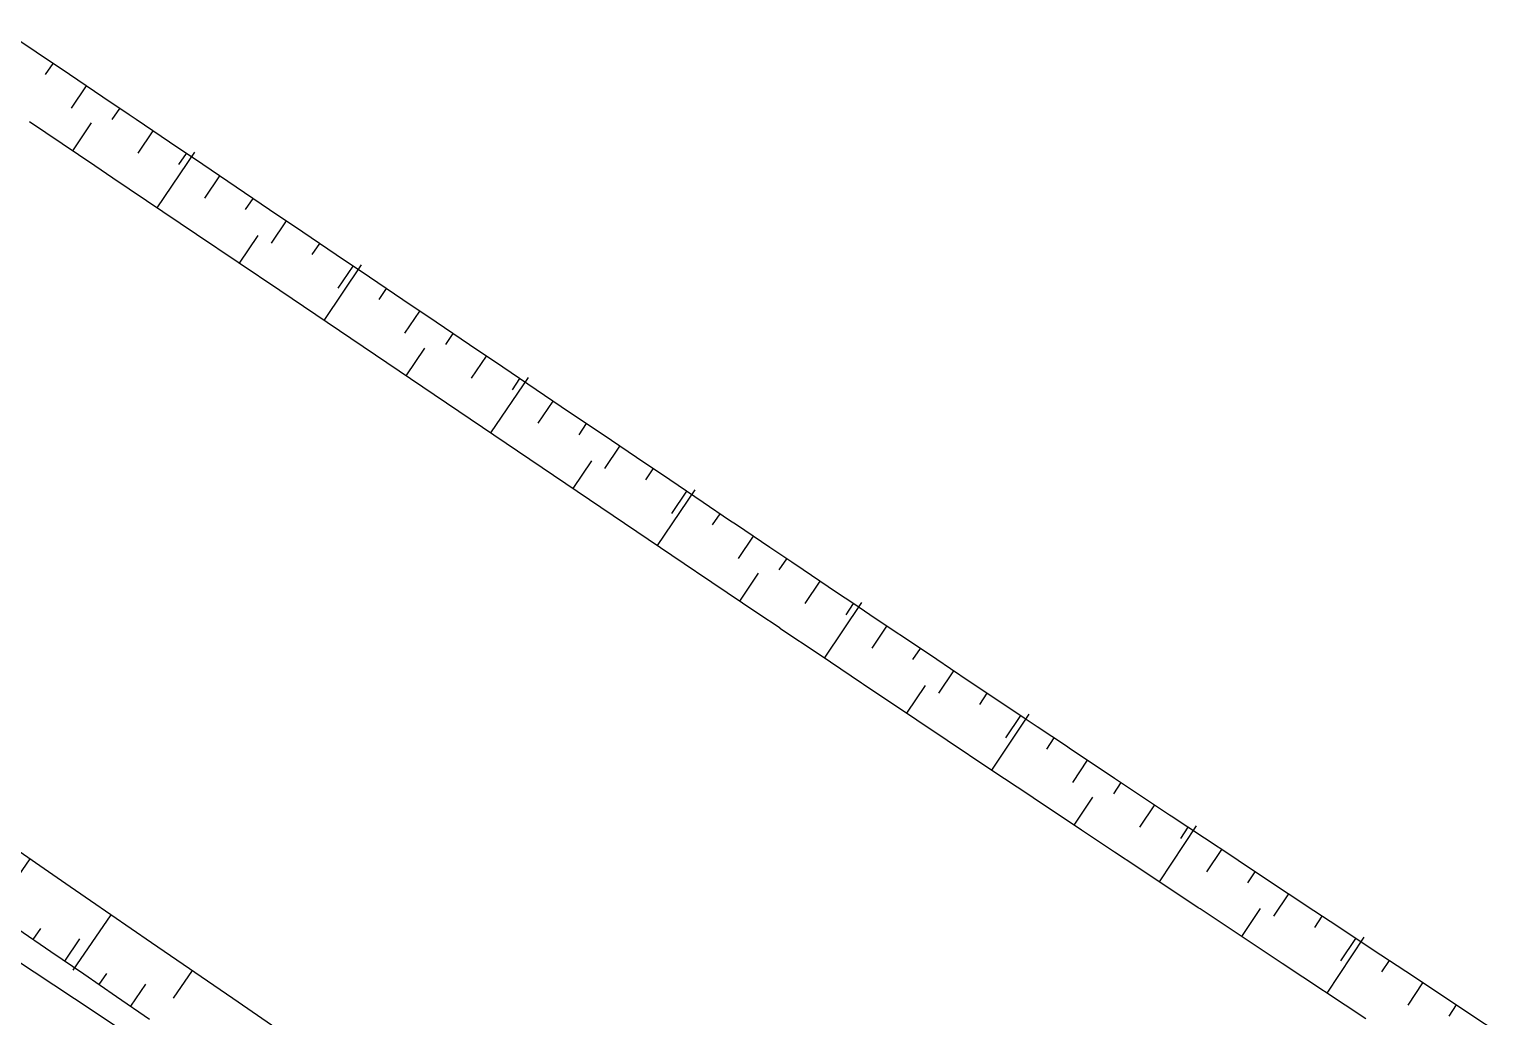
# Model space of a CAD drawing. Header units: millimetres. Extents: x 501029 to 503193, y 1805862 to 1807132.
# Drawn here: x 502191.96 to 502213.98, y 1806507.93 to 1806522.64 of the extents above; entities that cross this region are included whole.
import ezdxf

# ---------------------------------------------------------------- set-up
doc = ezdxf.new("R2010")
doc.units = ezdxf.units.MM
doc.header["$LTSCALE"] = 12
doc.header["$MEASUREMENT"] = 0
doc.layers.add('3', color=7, linetype='CONTINUOUS')
doc.layers.add('DM1', color=4, linetype='CONTINUOUS')

msp = doc.modelspace()

# ---------------------------------------------------------------- linework, layer by layer
at = {"layer": '3', "linetype": 'Continuous'}
for p, q in [((502192.0569999998, 1806522.302, 3.629999999999999), (502191.5589999998, 1806522.638, 3.64)), ((502192.5539999998, 1806521.966, 3.62), (502192.0569999998, 1806522.302, 3.629999999999999)), ((502192.3049999999, 1806522.134, 3.625), (502192.1929999997, 1806521.968, 3.625)), ((502193.0509999998, 1806521.631, 3.611), (502192.5539999998, 1806521.966, 3.62)), ((502192.8029999998, 1806521.799, 3.615), (502192.579, 1806521.467, 3.615)), ((502193.2999999998, 1806521.463, 3.605999999999999), (502193.1879999999, 1806521.297, 3.605999999999999)), ((502192.879, 1806521.245999999, 4.012), (502192.5989999999, 1806520.832, 4.012)), ((502194.0459999999, 1806520.959, 3.591), (502193.5479999999, 1806521.295, 3.600999999999999)), ((502193.7969999998, 1806521.127, 3.596), (502193.5729999999, 1806520.796, 3.596)), ((502194.4189999998, 1806520.81, 3.987), (502193.8599999998, 1806519.981, 3.987)), ((502194.5429999998, 1806520.624, 3.580999999999999), (502194.0459999999, 1806520.959, 3.591)), ((502194.2939999998, 1806520.792, 3.585999999999999), (502194.1819999998, 1806520.626, 3.585999999999999)), ((502195.0399999998, 1806520.288, 3.572), (502194.5429999998, 1806520.624, 3.580999999999999)), ((502194.447, 1806519.585, 3.975), (502193.2029999998, 1806520.424, 4)), ((502194.7909999997, 1806520.456, 3.576999999999999), (502194.5679999998, 1806520.124, 3.576999999999999)), ((502195.5369999997, 1806519.952, 3.562), (502195.0399999998, 1806520.288, 3.572)), ((502195.2889999999, 1806520.12, 3.567), (502195.1769999999, 1806519.954, 3.567)), ((502196.0349999999, 1806519.617, 3.552), (502195.5369999997, 1806519.952, 3.562)), ((502195.7859999998, 1806519.785, 3.556999999999999), (502195.5619999999, 1806519.453, 3.556999999999999)), ((502195.69, 1806518.746, 3.951), (502194.447, 1806519.585, 3.975)), ((502195.3649999997, 1806519.568, 3.963), (502195.0849999999, 1806519.153, 3.963)), ((502196.5319999999, 1806519.281, 3.543), (502196.0349999999, 1806519.617, 3.552)), ((502196.2829999998, 1806519.448999999, 3.547), (502196.1709999999, 1806519.283, 3.547)), ((502197.0289999998, 1806518.945, 3.532999999999999), (502196.5319999999, 1806519.281, 3.543)), ((502196.9049999999, 1806519.131, 3.938), (502196.3459999999, 1806518.303, 3.938)), ((502196.7799999998, 1806519.113, 3.538), (502196.5569999998, 1806518.782, 3.538)), ((502197.5259999998, 1806518.61, 3.523), (502197.0289999998, 1806518.945, 3.532999999999999)), ((502196.933, 1806517.906, 3.926999999999999), (502195.69, 1806518.746, 3.951)), ((502197.2779999999, 1806518.778, 3.528), (502197.1659999998, 1806518.611999999, 3.528)), ((502198.0229999998, 1806518.274, 3.512999999999999), (502197.5259999998, 1806518.61, 3.523)), ((502197.7749999999, 1806518.442, 3.518), (502197.5509999998, 1806518.11, 3.518)), ((502198.521, 1806517.938, 3.504), (502198.0229999998, 1806518.274, 3.512999999999999)), ((502198.2719999999, 1806518.106, 3.508999999999999), (502198.16, 1806517.941, 3.508999999999999)), ((502199.0179999999, 1806517.603, 3.494), (502198.521, 1806517.938, 3.504)), ((502198.1759999998, 1806517.066999999, 3.903), (502196.933, 1806517.906, 3.926999999999999)), ((502197.8509999998, 1806517.89, 3.914), (502197.572, 1806517.475, 3.914)), ((502198.7689999999, 1806517.771, 3.499), (502198.5449999999, 1806517.439, 3.499)), ((502199.5149999999, 1806517.267, 3.483999999999999), (502199.0179999999, 1806517.603, 3.494)), ((502199.3919999998, 1806517.453, 3.89), (502198.832, 1806516.624, 3.89)), ((502199.2669999998, 1806517.435, 3.488999999999999), (502199.1549999999, 1806517.269, 3.488999999999999)), ((502199.4189999998, 1806516.227999999, 3.878), (502198.1759999998, 1806517.066999999, 3.903)), ((502200.0119999999, 1806516.931, 3.475), (502199.5149999999, 1806517.267, 3.483999999999999)), ((502199.7639999998, 1806517.099, 3.479), (502199.5399999997, 1806516.768, 3.479)), ((502200.5099999997, 1806516.595999999, 3.464999999999999), (502200.0119999999, 1806516.931, 3.475)), ((502200.261, 1806516.764, 3.47), (502200.1489999997, 1806516.597999999, 3.47)), ((502201.0069999997, 1806516.26, 3.455), (502200.5099999997, 1806516.595999999, 3.464999999999999)), ((502200.758, 1806516.428, 3.459999999999999), (502200.5339999997, 1806516.096, 3.459999999999999)), ((502200.6619999999, 1806515.389, 3.854), (502199.4189999998, 1806516.227999999, 3.878)), ((502200.3369999999, 1806516.211, 3.866), (502200.058, 1806515.797, 3.866)), ((502201.504, 1806515.924, 3.445), (502201.0069999997, 1806516.26, 3.455)), ((502201.2549999999, 1806516.092, 3.45), (502201.1439999999, 1806515.927, 3.45)), ((502201.8779999998, 1806515.775, 3.841), (502201.3179999998, 1806514.946, 3.841)), ((502202.0009999999, 1806515.589, 3.435999999999999), (502201.504, 1806515.924, 3.445)), ((502201.7529999998, 1806515.757, 3.441), (502201.5289999998, 1806515.424999999, 3.441)), ((502202.2499999998, 1806515.421, 3.431), (502202.1379999998, 1806515.255, 3.431)), ((502202.9959999998, 1806514.918, 3.419), (502202.4989999998, 1806515.252999999, 3.426)), ((502202.7469999997, 1806515.086, 3.423), (502202.5239999997, 1806514.754, 3.423)), ((502203.2449999999, 1806514.75, 3.415), (502203.1329999999, 1806514.584, 3.415)), ((502202.8239999998, 1806514.533, 3.82), (502202.5439999998, 1806514.119, 3.82)), ((502203.991, 1806514.248, 3.409), (502203.494, 1806514.583, 3.411999999999999)), ((502203.7429999998, 1806514.415, 3.411), (502203.5189999999, 1806514.083, 3.411)), ((502204.3659999999, 1806514.099, 3.808), (502203.808, 1806513.268, 3.808)), ((502204.2399999998, 1806514.08, 3.407), (502204.129, 1806513.914, 3.407)), ((502204.7389999999, 1806513.746, 3.406), (502204.5159999998, 1806513.414, 3.406)), ((502205.4859999998, 1806513.245, 3.407999999999999), (502204.9879999999, 1806513.579, 3.406)), ((502205.2369999997, 1806513.412, 3.407), (502205.1259999999, 1806513.245999999, 3.407)), ((502205.7349999998, 1806513.078, 3.409), (502205.5129999998, 1806512.745, 3.409)), ((502206.4839999999, 1806512.578, 3.415), (502205.9849999998, 1806512.911, 3.411)), ((502205.3139999997, 1806512.861, 3.809), (502205.0359999998, 1806512.445, 3.809)), ((502206.2339999999, 1806512.745, 3.413), (502206.1229999999, 1806512.578, 3.413)), ((502206.8579999998, 1806512.43, 3.82), (502206.3029999999, 1806511.598, 3.82)), ((502206.7329999998, 1806512.411, 3.418), (502206.5109999999, 1806512.079, 3.418)), ((502207.2319999999, 1806512.078, 3.423999999999999), (502207.1209999999, 1806511.912, 3.423999999999999)), ((502207.981, 1806511.579, 3.435999999999999), (502207.4819999999, 1806511.911, 3.427)), ((502207.731, 1806511.745, 3.431999999999999), (502207.5089999998, 1806511.412, 3.431999999999999)), ((502208.2299999997, 1806511.412, 3.439999999999999), (502208.1199999998, 1806511.246, 3.439999999999999)), ((502207.8089999999, 1806511.195, 3.838), (502207.5319999999, 1806510.778, 3.838)), ((502208.7299999998, 1806511.08, 3.45), (502208.508, 1806510.747, 3.45)), ((502209.4789999998, 1806510.582, 3.464999999999999), (502208.9799999998, 1806510.914, 3.454)), ((502192.5679999998, 1806509.859, 6.818), (502191.3559999999, 1806510.692, 6.522)), ((502209.3549999997, 1806510.766, 3.862), (502208.8009999997, 1806509.934, 3.862)), ((502209.2289999998, 1806510.748, 3.459999999999999), (502209.119, 1806510.580999999, 3.459999999999999)), ((502191.9619999998, 1806510.275, 6.669999999999999), (502191.6789999998, 1806509.863, 6.669999999999999)), ((502209.7289999998, 1806510.416, 3.471), (502209.5079999999, 1806510.083, 3.471)), ((502210.4789999998, 1806509.918, 3.487999999999999), (502209.9789999998, 1806510.25, 3.475999999999999)), ((502210.2289999999, 1806510.084, 3.482), (502210.1179999998, 1806509.918, 3.482)), ((502193.7799999999, 1806509.026, 7.113), (502192.5679999998, 1806509.859, 6.818)), ((502210.7289999998, 1806509.753, 3.494), (502210.5079999999, 1806509.419, 3.494)), ((502211.4789999998, 1806509.256, 3.512), (502210.9789999998, 1806509.587, 3.5)), ((502193.1739999999, 1806509.442, 6.966), (502192.6069999999, 1806508.618, 6.966)), ((502210.3069999998, 1806509.534, 3.89), (502210.0299999998, 1806509.117, 3.89)), ((502211.2289999999, 1806509.421, 3.506), (502211.119, 1806509.254, 3.506)), ((502192.2759999998, 1806508.891, 1.599), (502191.7839999997, 1806509.227, 1.671)), ((502192.1219999998, 1806509.239, 1.638), (502192.0089999999, 1806509.073, 1.638)), ((502211.9789999998, 1806508.925, 3.524999999999999), (502211.4789999998, 1806509.256, 3.512)), ((502192.7059999998, 1806509.080999999, 1.568999999999999), (502192.4799999998, 1806508.751, 1.568999999999999)), ((502194.991, 1806508.193, 7.408999999999999), (502193.7799999999, 1806509.026, 7.113)), ((502211.8539999998, 1806509.109, 3.921), (502211.3029999998, 1806508.275, 3.921)), ((502211.7289999998, 1806509.09, 3.519), (502211.5079999999, 1806508.756999999, 3.519)), ((502212.4799999997, 1806508.594, 3.536999999999999), (502211.9789999998, 1806508.925, 3.524999999999999)), ((502192.768, 1806508.555, 1.527), (502192.2759999998, 1806508.891, 1.599)), ((502211.8849999998, 1806507.889, 3.935), (502210.6349999997, 1806508.717, 3.903999999999999)), ((502212.2289999998, 1806508.759, 3.531), (502212.119, 1806508.592, 3.531)), ((502193.2589999998, 1806508.218, 1.455), (502192.768, 1806508.555, 1.527)), ((502193.106, 1806508.566, 1.493999999999999), (502192.9929999998, 1806508.401, 1.493999999999999)), ((502194.3849999998, 1806508.609, 7.261), (502194.1019999999, 1806508.197, 7.261)), ((502212.9799999998, 1806508.262999999, 3.548999999999999), (502212.4799999997, 1806508.594, 3.536999999999999)), ((502193.6889999998, 1806508.409, 1.425), (502193.4629999997, 1806508.079, 1.425)), ((502212.7299999997, 1806508.428, 3.543), (502212.5089999999, 1806508.095, 3.543)), ((502213.4799999998, 1806507.932, 3.562), (502212.9799999998, 1806508.262999999, 3.548999999999999)), ((502193.7509999999, 1806507.882, 1.383), (502193.2589999998, 1806508.218, 1.455)), ((502196.2029999997, 1806507.36, 7.705), (502194.991, 1806508.193, 7.408999999999999)), ((502213.2299999998, 1806508.097, 3.556), (502213.1199999999, 1806507.93, 3.556))]:
    msp.add_line(p, q, dxfattribs=at)
at = {"layer": '3', "linetype": 'Continuous', "extrusion": (0.0942344437552493, 0.109940190638928, 0.9894609765384458), "elevation": 245936.7882678128}
msp.add_lwpolyline([(794374.6599973626, -1680536.088480358), (794374.7865762853, -1680536.074668176), (794375.2560137976, -1680536.019419446)], dxfattribs=at)
at = {"layer": '3', "linetype": 'Continuous', "extrusion": (0.5067588905548409, 0.7380313806540117, 0.4455391206320274), "elevation": 1587761.415257322}
msp.add_lwpolyline([(608576.7699558919, -790165.842576492), (608577.0933423606, -790165.836991534), (608578.2695649544, -790165.8157686944)], dxfattribs=at)
at = {"layer": '3', "linetype": 'Continuous', "extrusion": (-0.1084256129133213, -0.1897447953796616, 0.9758282631132903), "elevation": -397225.1376037752}
msp.add_lwpolyline([(-460248.7963533337, 1773721.495851649), (-460248.9177833393, 1773721.505003354), (-460249.3954411042, 1773721.541610177)], dxfattribs=at)
at = {"layer": '3', "linetype": 'Continuous', "extrusion": (-0.5222020609793321, -0.7833030788669318, 0.337255532417962), "elevation": -1677297.987162963}
msp.add_lwpolyline([(-584216.7457261598, 600885.8702234509), (-584216.7637539159, 600885.8702234509), (-584218.2453581404, 600885.8957170361)], dxfattribs=at)
at = {"layer": '3', "linetype": 'Continuous', "extrusion": (-0.2262904548624388, -0.3553467282430733, 0.9069296184187029), "elevation": -755579.809239358}
msp.add_lwpolyline([(-546760.9462069606, 1626608.406335649), (-546761.1516782776, 1626608.411083061), (-546761.5462085528, 1626608.422951591)], dxfattribs=at)
at = {"layer": '3', "linetype": 'Continuous', "extrusion": (0.5587719891486291, 0.8291878763475569, 0.014877159040387), "elevation": 1778556.377696064}
msp.add_lwpolyline([(593074.1338039907, -26458.98133664711), (593074.5329155016, -26458.97833631505), (593075.6337306343, -26458.96433476546)], dxfattribs=at)
at = {"layer": '3', "linetype": 'Continuous', "extrusion": (0.5222881000602456, 0.7747849937962121, 0.356263040355946), "elevation": 1661956.513232216}
msp.add_lwpolyline([(593352.6311463099, -633667.9500235904), (593352.9215337316, -633667.9489533686), (593353.2321660199, -633667.9468129247)], dxfattribs=at)
at = {"layer": '3', "linetype": 'Continuous', "elevation": 3.405999999999999}
msp.add_lwpolyline([(502204.9879999999, 1806513.579), (502204.8659999999, 1806513.66), (502204.4899999998, 1806513.913)], dxfattribs=at)
at = {"layer": '3', "linetype": 'Continuous', "extrusion": (-0.5388690661733162, -0.8038866407378502, 0.2517665552942101), "elevation": -1722853.021106331}
msp.add_lwpolyline([(-588722.4331821841, 448197.9317413236), (-588722.4684069378, 448197.9318585273), (-588723.2136491785, 448197.9338078921), (-588723.9333788023, 448197.9380582327)], dxfattribs=at)
at = {"layer": '3', "linetype": 'Continuous', "extrusion": (-0.5328262213783881, -0.7934054694295365, 0.2942855397244755), "elevation": -1700884.737715658}
msp.add_lwpolyline([(-590241.8317695747, 523741.766547581), (-590242.186499256, 523741.763408578), (-590242.4322328513, 523741.763408578)], dxfattribs=at)
at = {"layer": '3', "linetype": 'Continuous', "extrusion": (-0.5338441479210521, -0.7951513569299103, 0.287653863702486), "elevation": -1704548.945566482}
msp.add_lwpolyline([(-590003.2017386942, 511962.2771714986), (-590003.7417382839, 511962.2729949755), (-590004.701094416, 511962.2698625835)], dxfattribs=at)
at = {"layer": '3', "linetype": 'Continuous', "extrusion": (-0.5447348368585521, -0.8099346911025515, 0.2174160841826132), "elevation": -1736725.831490423}
msp.add_lwpolyline([(-591463.6880290689, 386849.3679515704), (-591463.920170305, 386849.3648780488), (-591464.2884915688, 386849.3618045271)], dxfattribs=at)
at = {"layer": '3', "linetype": 'Continuous', "extrusion": (0.3755870773915006, 0.5759001865917811, 0.72613588423935), "elevation": 1228995.675501373}
msp.add_lwpolyline([(566184.94163191, -1297960.662362918), (566185.018728503, -1297960.663817354), (566185.5415067689, -1297960.671089536)], dxfattribs=at)
at = {"layer": '3', "linetype": 'Continuous', "extrusion": (-0.5439412086845133, -0.81160620934613, 0.2131274793301809), "elevation": -1739345.919695723}
msp.add_lwpolyline([(-588564.2789448383, 379423.7264416824), (-588564.992841858, 379423.7182535554), (-588565.77940642, 379423.7131359761)], dxfattribs=at)
at = {"layer": '3', "linetype": 'Continuous', "extrusion": (0.5506306584485803, 0.8279853617953525, 0.1060477186416658), "elevation": 1772296.618961933}
msp.add_lwpolyline([(582182.1074620516, -189010.3898926997), (582182.519881065, -189010.3969323961), (582182.7073696101, -189010.3989437378)], dxfattribs=at)
at = {"layer": '3', "linetype": 'Continuous', "extrusion": (-0.4589667198254307, -0.6742475229337072, 0.5785670470312362), "elevation": -1448529.740573013}
msp.add_lwpolyline([(-601391.1290623918, 1027513.042426515), (-601391.7189558526, 1027513.030813015), (-601392.5850744459, 1027513.016679695), (-601392.6289017542, 1027513.016100546)], dxfattribs=at)
at = {"layer": '3', "linetype": 'Continuous', "extrusion": (0.3280805127990626, 0.5155550920661908, 0.7915592992101894), "elevation": 1096123.614322362}
msp.add_lwpolyline([(546177.0600598173, -1419823.645103498), (546177.0861366268, -1419823.645103498), (546177.6601332243, -1419823.659831223)], dxfattribs=at)
at = {"layer": '3', "linetype": 'Continuous', "extrusion": (0.4150446928874559, 0.6462838835612624, 0.6403554050329632), "elevation": 1375960.272437683}
msp.add_lwpolyline([(553605.0571200997, -1147148.166445201), (553605.1544557033, -1147148.1690491), (553605.6572366689, -1147148.180766644)], dxfattribs=at)
at = {"layer": '3', "linetype": 'Continuous', "extrusion": (-0.5283686099732536, -0.7849653727534757, 0.323505758175846), "elevation": -1683397.86024177}
msp.add_lwpolyline([(-592126.8717052598, 575541.8474135667), (-592127.9724882741, 575541.8262769755), (-592128.371312536, 575541.8199359983)], dxfattribs=at)
at = {"layer": '3', "linetype": 'Continuous', "extrusion": (0.1448248531471373, 0.2534434789569745, 0.9564476801608625), "elevation": 530584.0533478406}
msp.add_lwpolyline([(460238.5536170342, -1738491.815183717), (460238.5616792923, -1738491.815183716), (460239.1519605951, -1738491.856293125)], dxfattribs=at)
at = {"layer": '3', "linetype": 'Continuous', "extrusion": (-0.2992626108014589, -0.4205155697748291, 0.856509512704468), "elevation": -909954.5641056305}
msp.add_lwpolyline([(-638273.9497742541, 1510059.045947233), (-638274.1257842596, 1510059.039085859), (-638275.4178355566, 1510058.989759945), (-638275.448875858, 1510058.988711049)], dxfattribs=at)
at = {"layer": '3', "linetype": 'Continuous', "extrusion": (0.4315549199350837, 0.6736466890755697, 0.5999670735776644), "elevation": 1433682.922414996}
msp.add_lwpolyline([(551598.5465452058, -1075165.529402701), (551598.7154384808, -1075165.533152583), (551599.1461117275, -1075165.544402229)], dxfattribs=at)
at = {"layer": 'DM1'}
msp.add_lwpolyline([(502180.4429914517, 1806516.072819581), (502180.6636985489, 1806515.937698135), (502181.4616438608, 1806515.442825126), (502182.2567580195, 1806514.943924741), (502183.0529186899, 1806514.439216726), (502183.854003537, 1806513.926920827), (502184.663890226, 1806513.405256792), (502185.4864564219, 1806512.872444365), (502186.3255797896, 1806512.326703292), (502187.1851379944, 1806511.766253321), (502188.0673547686, 1806511.190226213), (502188.9678381153, 1806510.601401798), (502189.8805421049, 1806510.00347192), (502190.7994208078, 1806509.400128426), (502191.7184282944, 1806508.795063161), (502192.6315186353, 1806508.19196797), (502193.5326459008, 1806507.5945347)], dxfattribs=at)

doc.saveas('drawing.dxf')
